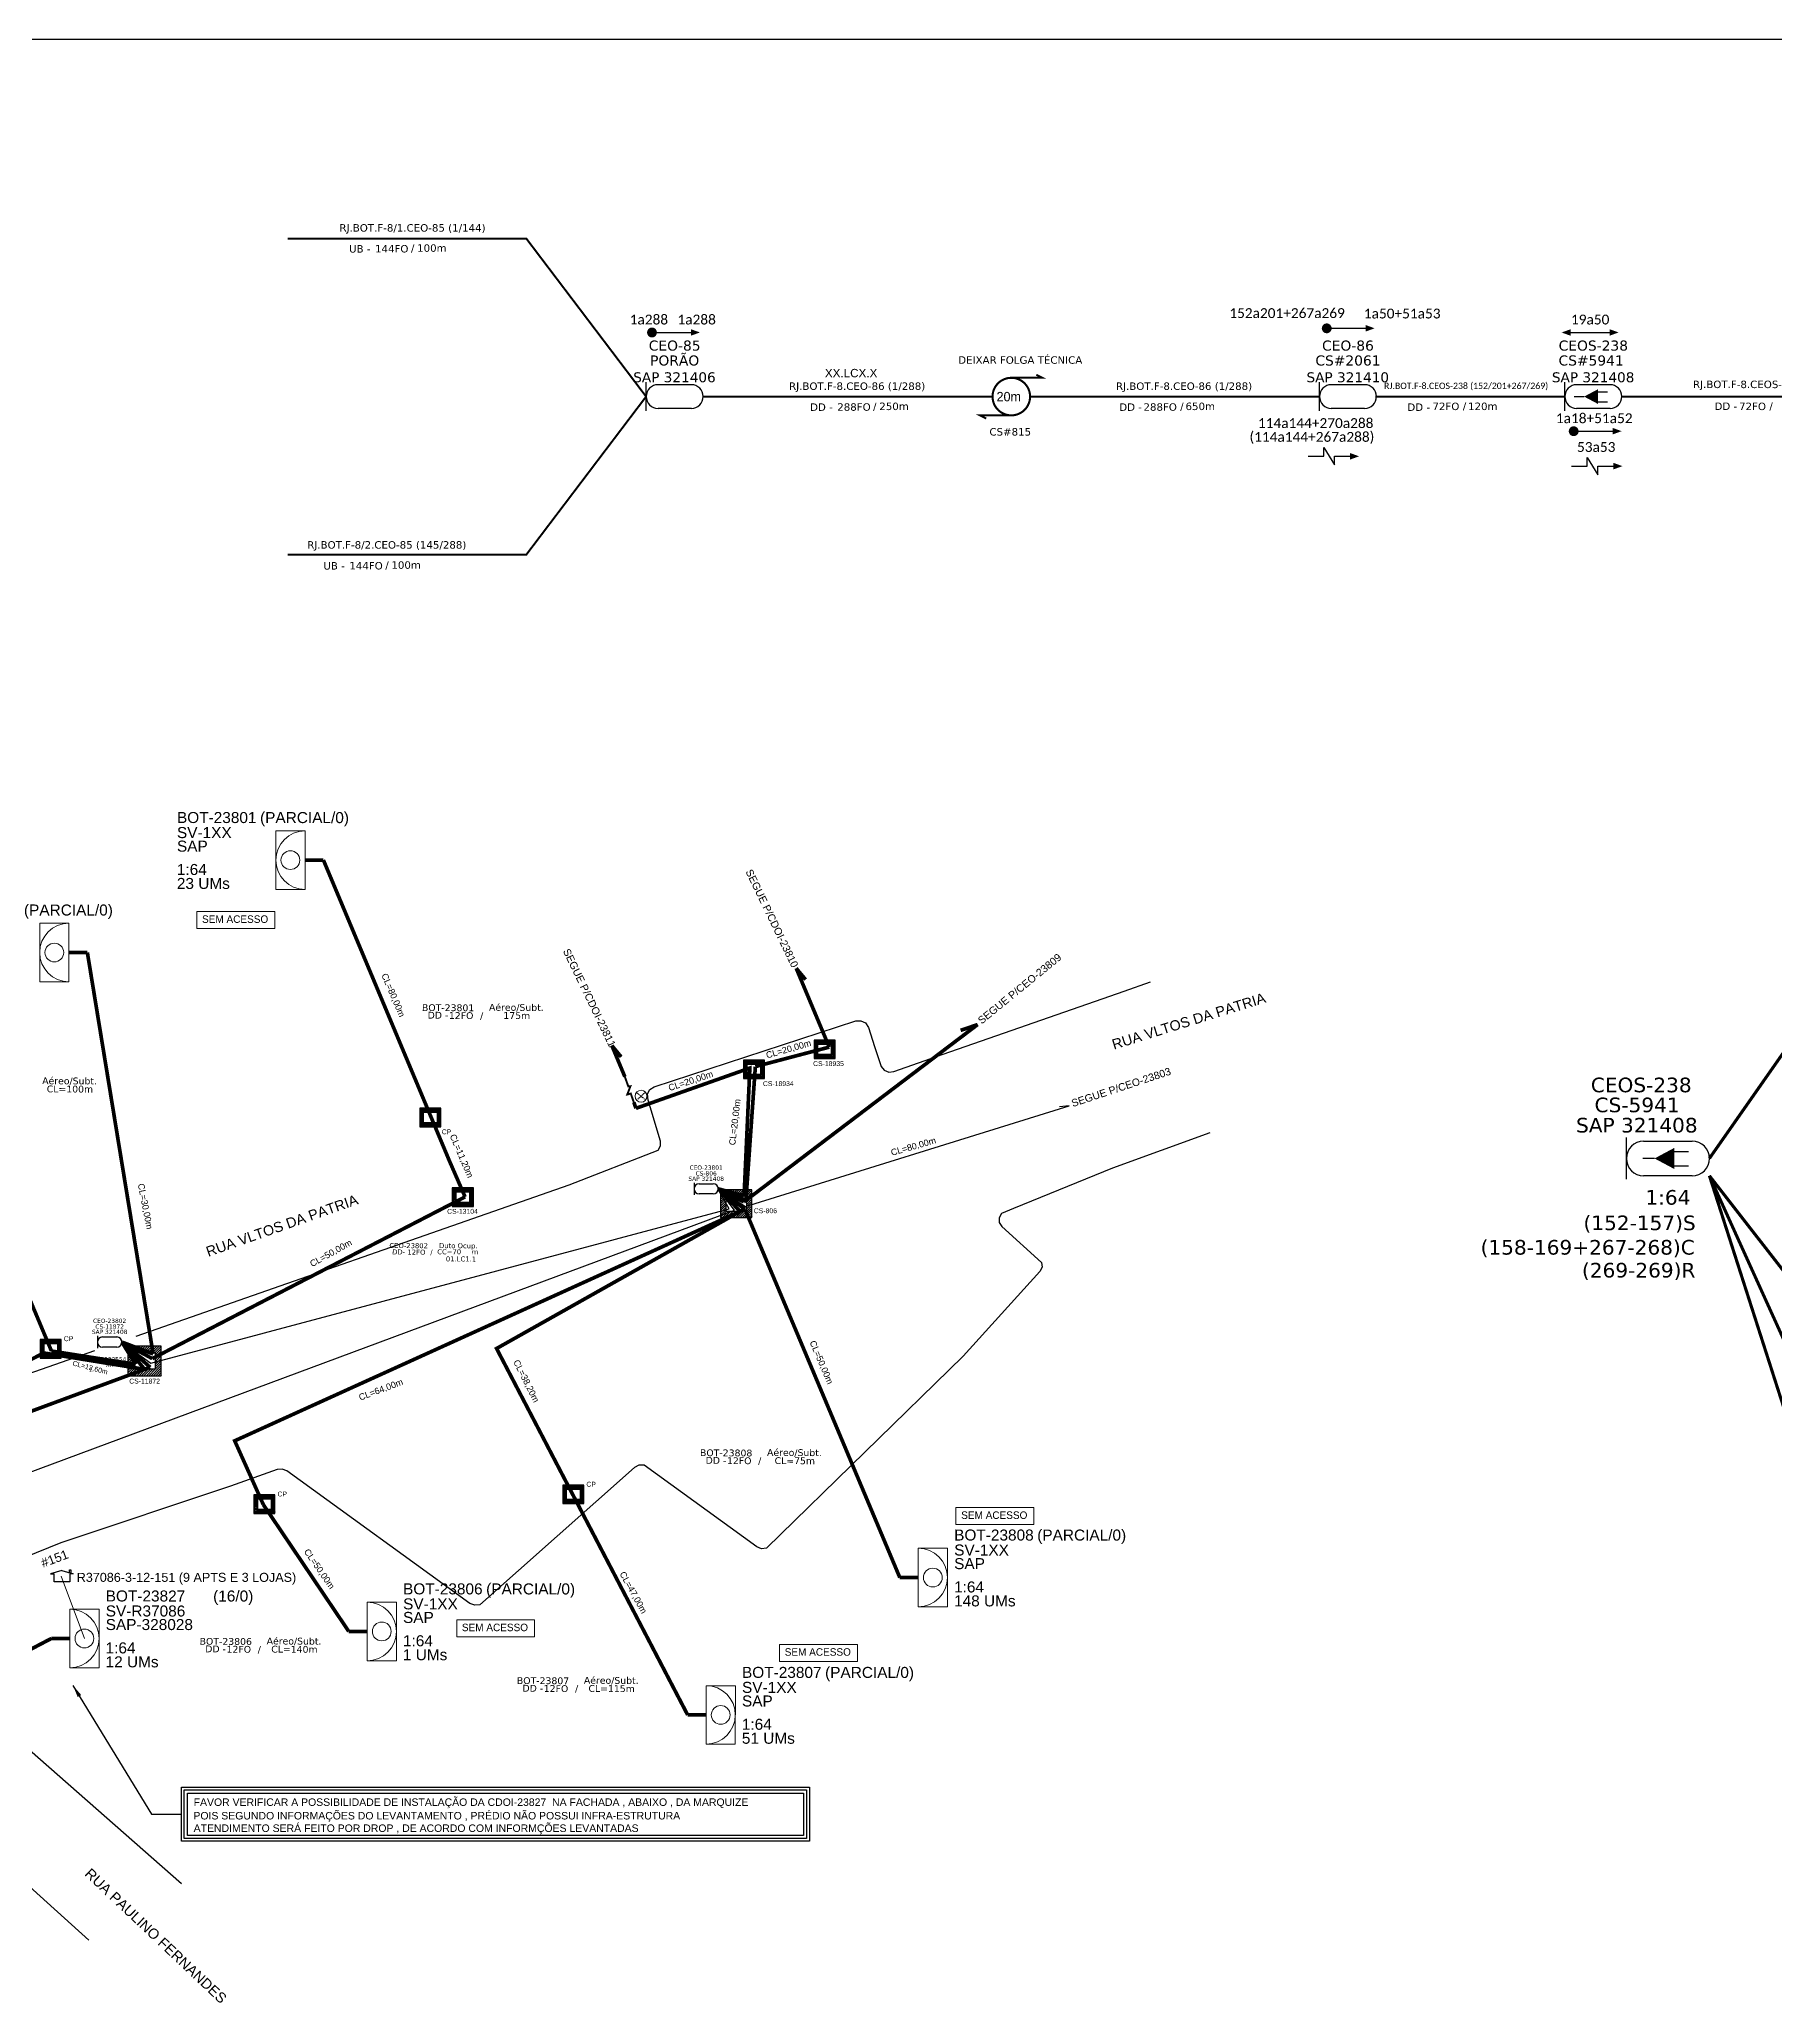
# Model space of a CAD drawing. Extents: x 0 to 841, y 0 to 594.
# Drawn here: x 203.4 to 552.8, y 198.4 to 594 of the extents above; entities that cross this region are included whole.
import ezdxf
from ezdxf.enums import TextEntityAlignment as Align

# ---------------------------------------------------------------- set-up
doc = ezdxf.new("R2010")
doc.units = 0
doc.linetypes.add('ARILSUPP', pattern=[2.98, 1.42, -0.71, 0.14, -0.71])
doc.linetypes.add('PHANTOM2', pattern=[1.25, 0.625, -0.125, 0.125, -0.125, 0.125, -0.125])
for name, color, linetype in [('0 @ 1', 7, 'Continuous'), ('10.1-Caixas Subterrâneas', 5, 'Continuous'), ('20.4-CEOS', 1, 'Continuous'), ('20.5-CABO AÉREO', 1, 'Continuous'), ('20.5-CEO', 1, 'Continuous'), ('CAP a instalar', 1, 'Continuous'), ('label_cabos', 7, 'Continuous'), ('LC', 7, 'Continuous'), ('QUADRA', 7, 'Continuous'), ('SEGMENTO', 10, 'Continuous'), ('SETA', 7, 'Continuous'), ('Subida Lateral', 5, 'Continuous'), ('surveys', 7, 'Continuous'), ('surveys legendas', 7, 'Continuous')]:
    doc.layers.add(name, color=color, linetype=linetype)
for name, color, linetype, lineweight in [('10.4-Postes', 1, 'Continuous', 0), ("20.0-LEGENDA DOS CDO'S", 1, 'Continuous', 0), ('20.1-CDO_INTERIOR', 1, 'Continuous', 0), ('40.1-ETIQUETAS', 1, 'Continuous', 20), ('Segmento Logradouro Texto', 238, 'Continuous', 0)]:
    doc.layers.add(name, color=color, linetype=linetype, lineweight=lineweight)
doc.layers.add('DROP DE CLIENTE', color=140, linetype='Continuous', plot=False)
doc.styles.add('ARIAL', font='arial.ttf')
doc.styles.add('DIGICADE', font='arial.ttf')
doc.styles.add('FTTH', font='arial.ttf')
doc.styles.add('siredit', font='verdana.ttf')
doc.linetypes.add('FENCELINE1', pattern='A,0.25,-0.1,[133,ltypeshp.shx,S=0.1,R=0,X=-0.1,Y=0],-0.1,1', length=1.45)
doc.dimstyles.new('ISO-25', dxfattribs={"dimtxt": 2.5, "dimasz": 2.5, "dimexe": 1.25, "dimexo": 0.625, "dimtad": 1, "dimtxsty": 'Standard', "dimcen": 2.5, "dimadec": 0, "dimazin": 0, "dimtfac": 1, "dimtmove": 0, "dimatfit": 3, "dimfxl": 0, "dimarcsym": 0})

# ---------------------------------------------------------------- blocks, each defined once
blk = doc.blocks.new('*X68')
at = {"color": 0, "linetype": 'Continuous'}
for p, q in [((-1.25, 0.34099), (-0.49099, 1.1)), ((-1.25, 0.517767), (-0.667767, 1.1)), ((-1.25, 0.694544), (-0.844544, 1.1)), ((-1.25, 0.87132), (-1.02132, 1.1)), ((-1.25, 1.048097), (-1.198097, 1.1)), ((-1.25, 0.164214), (-0.8035, 0.610714)), ((-1.25, -0.012563), (-0.8035, 0.433937)), ((-1.25, -0.18934), (-0.8035, 0.25716)), ((-1.25, -0.366117), (-0.8035, 0.080383)), ((-0.789214, 0.625), (-0.314214, 1.1)), ((-0.612437, 0.625), (-0.137437, 1.1)), ((-0.43566, 0.625), (0.03934, 1.1)), ((-0.258883, 0.625), (0.216117, 1.1)), ((-0.082107, 0.625), (0.392893, 1.1)), ((0.09467, 0.625), (0.56967, 1.1)), ((0.271447, 0.625), (0.746447, 1.1)), ((0.448223, 0.625), (0.923223, 1.1)), ((0.625, 0.625), (1.1, 1.1)), ((0.801777, 0.625), (1.25, 1.073223)), ((0.8035, 0.449947), (1.25, 0.896447)), ((0.8035, 0.27317), (1.25, 0.71967)), ((0.8035, 0.096393), (1.25, 0.542893)), ((0.8035, -0.080383), (1.25, 0.366117)), ((0.8035, -0.25716), (1.25, 0.18934)), ((0.8035, -0.433937), (1.25, 0.012563)), ((-1.25, -0.542893), (-0.8035, -0.096393)), ((-1.25, -0.71967), (-0.8035, -0.27317)), ((-1.25, -0.896447), (-0.8035, -0.449947)), ((-1.25, -1.073223), (-0.801777, -0.625)), ((-1.1, -1.1), (-0.625, -0.625)), ((-0.923223, -1.1), (-0.448223, -0.625)), ((-0.746447, -1.1), (-0.271447, -0.625)), ((-0.56967, -1.1), (-0.09467, -0.625)), ((-0.392893, -1.1), (0.082107, -0.625)), ((-0.216117, -1.1), (0.258883, -0.625)), ((-0.03934, -1.1), (0.43566, -0.625)), ((0.137437, -1.1), (0.612437, -0.625)), ((0.314214, -1.1), (0.789214, -0.625)), ((0.49099, -1.1), (1.25, -0.34099)), ((0.667767, -1.1), (1.25, -0.517767)), ((0.8035, -0.610714), (1.25, -0.164214)), ((0.844544, -1.1), (1.25, -0.694544)), ((1.02132, -1.1), (1.25, -0.87132)), ((1.198097, -1.1), (1.25, -1.048097))]:
    blk.add_line(p, q, dxfattribs=at)

msp = doc.modelspace()

# ---------------------------------------------------------------- linework, layer by layer
msp.add_lwpolyline([(0, 594), (841, 594), (841, 0), (0, 0)], close=True)
at = {"color": 7}
for points, const_width in [([(326.27, 534.98, 1), (327.26, 534.98, 1)], 0.99), ([(462.14, 535.82, 1), (463.13, 535.82, 1)], 0.99), ([(399.12, 525.86, 1.000012), (399.12, 518.3, 0.999978)], 0.42), ([(511.87, 515.11, 1), (512.86, 515.11, 1)], 0.99)]:
    msp.add_lwpolyline(points, format="xyb", close=True, dxfattribs=dict(at, const_width=const_width))
at = {"color": 7, "const_width": 0.394}
for points in [[(399.12, 525.86), (405.42, 525.86), (404.16, 526.49)], [(399.12, 518.3), (392.82, 518.3), (394.08, 517.67)]]:
    msp.add_lwpolyline(points, dxfattribs=at)
at = {"color": 7}
for points in [[(462.08, 510.06), (462.08, 511.81), (464.17, 508.31), (464.17, 510.06)], [(515.11, 508.08), (515.11, 509.83), (517.21, 506.33), (517.21, 508.08)]]:
    msp.add_lwpolyline(points, dxfattribs=at)
at = {"color": 1}
for points in [[(232.02, 242.16), (358.48, 242.16), (358.48, 231.26), (232.02, 231.26)], [(232.59, 241.59), (357.91, 241.59), (357.91, 231.82), (232.59, 231.82)], [(233.21, 240.97), (357.29, 240.97), (357.29, 232.45), (233.21, 232.45)]]:
    msp.add_lwpolyline(points, close=True, dxfattribs=at)
at = {"layer": '10.1-Caixas Subterrâneas', "color": 30, "linetype": 'Continuous'}
for p, q in [((359.4, 392.54), (359.4, 388.82)), ((363.62, 392.54), (359.4, 392.54)), ((360.15, 391.74), (360.15, 391.74)), ((360.15, 389.63), (360.15, 391.74)), ((360.15, 391.74), (362.87, 391.74)), ((362.87, 391.74), (362.87, 389.63)), ((363.62, 388.82), (363.62, 392.54)), ((345.17, 388.51), (345.17, 384.79)), ((349.4, 388.51), (345.17, 388.51)), ((349.4, 384.79), (349.4, 388.51)), ((359.4, 388.82), (363.62, 388.82)), ((362.87, 389.63), (360.15, 389.63)), ((345.17, 384.79), (349.4, 384.79)), ((345.92, 387.71), (345.92, 387.71)), ((345.92, 385.6), (345.92, 387.71)), ((345.92, 387.71), (348.64, 387.71)), ((348.64, 385.6), (345.92, 385.6)), ((348.64, 387.71), (348.64, 385.6)), ((280, 378.81), (280, 375.09)), ((284.23, 378.81), (280, 378.81)), ((280.76, 378.01), (280.76, 378.01)), ((280.76, 375.89), (280.76, 378.01)), ((280.76, 378.01), (283.48, 378.01)), ((283.48, 375.89), (280.76, 375.89)), ((283.48, 378.01), (283.48, 375.89)), ((284.23, 375.09), (284.23, 378.81)), ((280, 375.09), (284.23, 375.09)), ((286.56, 362.8), (286.56, 359.08)), ((290.79, 362.8), (286.56, 362.8)), ((287.31, 362), (287.31, 362)), ((287.31, 359.88), (287.31, 362)), ((287.31, 362), (290.03, 362)), ((290.03, 362), (290.03, 359.88)), ((290.79, 359.08), (290.79, 362.8)), ((340.56, 362.39), (340.56, 356.81)), ((346.9, 362.39), (340.56, 362.39)), ((341.69, 358.01), (341.69, 361.19)), ((341.69, 361.19), (345.77, 361.19)), ((345.77, 361.19), (345.77, 358.01)), ((346.9, 356.81), (346.9, 362.39)), ((286.56, 359.08), (290.79, 359.08)), ((290.03, 359.88), (287.31, 359.88)), ((340.56, 356.81), (346.9, 356.81)), ((345.77, 358.01), (341.69, 358.01)), ((203.59, 332.27), (203.59, 328.55)), ((207.82, 332.27), (203.59, 332.27)), ((203.59, 328.55), (207.82, 328.55)), ((204.34, 331.47), (204.34, 331.47)), ((204.34, 329.35), (204.34, 331.47)), ((204.34, 331.47), (207.06, 331.47)), ((207.06, 329.35), (204.34, 329.35)), ((207.06, 331.47), (207.06, 329.35)), ((207.82, 328.55), (207.82, 332.27)), ((221.19, 330.94), (221.19, 324.99)), ((227.96, 330.94), (221.19, 330.94)), ((222.4, 329.66), (222.4, 329.66)), ((222.4, 326.27), (222.4, 329.66)), ((222.4, 329.66), (226.75, 329.66)), ((226.75, 329.66), (226.75, 326.27)), ((227.96, 324.99), (227.96, 330.94)), ((221.19, 324.99), (227.96, 324.99)), ((226.75, 326.27), (222.4, 326.27)), ((246.62, 301), (246.62, 297.28)), ((250.85, 301), (246.62, 301)), ((250.85, 297.28), (250.85, 301)), ((308.83, 302.97), (308.83, 299.25)), ((313.05, 302.97), (308.83, 302.97)), ((309.58, 302.17), (309.58, 302.17)), ((309.58, 300.05), (309.58, 302.17)), ((309.58, 302.17), (312.3, 302.17)), ((312.3, 302.17), (312.3, 300.05)), ((313.05, 299.25), (313.05, 302.97)), ((246.62, 297.28), (250.85, 297.28)), ((247.38, 300.2), (247.38, 300.2)), ((247.38, 298.08), (247.38, 300.2)), ((247.38, 300.2), (250.09, 300.2)), ((250.09, 298.08), (247.38, 298.08)), ((250.09, 300.2), (250.09, 298.08)), ((308.83, 299.25), (313.05, 299.25)), ((312.3, 300.05), (309.58, 300.05))]:
    msp.add_line(p, q, dxfattribs=at)
at = {"layer": '10.1-Caixas Subterrâneas', "color": 7, "linetype": 'Continuous'}
msp.add_line((341.69, 361.19), (341.69, 361.19), dxfattribs=at)
at = {"layer": '10.4-Postes', "color": 1, "linetype": 'PHANTOM2'}
for points in [[(323.63, 382.01), (325.5, 380.49)], [(325.45, 382.07), (323.68, 380.43)]]:
    msp.add_lwpolyline(points, dxfattribs=at)
at = {"layer": '10.4-Postes', "color": 1}
msp.add_circle((324.56, 381.25), 1.2, dxfattribs=at)
at = {"layer": '20.1-CDO_INTERIOR', "color": 8, "lineweight": 18}
for points in [[(251.01, 422.88), (251.01, 434.66), (256.9, 434.67), (256.9, 422.88)], [(203.47, 404.28), (203.47, 416.06), (209.36, 416.06), (209.37, 404.28)], [(386.26, 278.45), (386.27, 290.24), (380.38, 290.24), (380.37, 278.46)], [(275.29, 267.62), (275.3, 279.4), (269.41, 279.41), (269.4, 267.62)], [(343.54, 250.81), (343.55, 262.59), (337.65, 262.59), (337.65, 250.81)]]:
    msp.add_lwpolyline(points, close=True, dxfattribs=at)
at = {"layer": '20.1-CDO_INTERIOR', "lineweight": 18}
msp.add_lwpolyline([(215.42, 266.19), (215.42, 277.97), (209.53, 277.98), (209.53, 266.19)], close=True, dxfattribs=at)
at = {"layer": '20.1-CDO_INTERIOR', "color": 8, "lineweight": 18}
for centre in [(253.95, 428.77), (206.42, 410.17), (383.32, 284.35), (272.35, 273.51), (340.6, 256.7)]:
    msp.add_circle(centre, 1.89, dxfattribs=at)
at = {"layer": '20.1-CDO_INTERIOR', "lineweight": 18}
msp.add_circle((212.47, 272.08), 1.89, dxfattribs=at)
at = {"layer": '20.1-CDO_INTERIOR', "color": 8, "lineweight": 18}
for centre, start, end in [((256.9, 428.78), 90.0276, 270.0276), ((209.36, 410.17), 90.0276, 270.0276), ((380.38, 284.35), 269.9724, 89.9724), ((269.4, 273.51), 269.9724, 89.9724), ((337.65, 256.7), 269.9724, 89.9724)]:
    msp.add_arc(centre, 5.89, start, end, dxfattribs=at)
at = {"layer": '20.1-CDO_INTERIOR', "lineweight": 18}
msp.add_arc((209.53, 272.08), 5.89, 269.9724, 89.9724, dxfattribs=at)
at = {"layer": '20.4-CEOS', "color": 7}
for p, q in [((334.69, 524.47), (327.98, 524.47)), ((470.27, 524.47), (463.56, 524.47)), ((519.68, 524.47), (512.96, 524.47)), ((334.69, 519.68), (327.98, 519.68)), ((470.27, 519.68), (463.56, 519.68)), ((519.68, 519.68), (512.96, 519.68))]:
    msp.add_line(p, q, dxfattribs=at)
at = {"layer": '20.4-CEOS', "color": 5}
for p, q in [((526.45, 372.19), (536.21, 372.19)), ((536.21, 365.24), (526.45, 365.24))]:
    msp.add_line(p, q, dxfattribs=at)
at = {"layer": '20.4-CEOS', "color": 7}
for points in [[(325.58, 519.19), (325.58, 524.96)], [(461.16, 519.19), (461.16, 524.96)], [(510.57, 519.19), (510.57, 524.96)], [(517.12, 523.03), (519.15, 523.03)], [(512.43, 522.08), (514.47, 522.08)], [(517.12, 521.04), (519.15, 521.04)]]:
    msp.add_lwpolyline(points, dxfattribs=at)
msp.add_lwpolyline([(514.47, 522.08, 0, 2.95, 0), (517.24, 522.08, 2.95, 2.95, 0)], format="xyseb", dxfattribs=at)
at = {"layer": '20.4-CEOS', "color": 5}
for points in [[(522.97, 364.52), (522.97, 372.91)], [(528.64, 368.72), (526.29, 368.72)], [(532.48, 370.1), (535.45, 370.1)], [(532.48, 367.2), (535.45, 367.2)]]:
    msp.add_lwpolyline(points, dxfattribs=at)
msp.add_lwpolyline([(528.64, 368.72, 0, 4.29, 0), (532.66, 368.72, 4.29, 4.29, 0)], format="xyseb", dxfattribs=at)
at = {"layer": '20.4-CEOS', "color": 7}
for centre, start, end in [((327.98, 522.08), 90, 270), ((334.69, 522.08), 270, 90), ((463.56, 522.08), 90, 270), ((470.27, 522.08), 270, 90), ((512.96, 522.08), 90, 270), ((519.68, 522.08), 270, 90)]:
    msp.add_arc(centre, 2.39, start, end, dxfattribs=at)
at = {"layer": '20.4-CEOS', "color": 5}
for centre, start, end in [((526.45, 368.72), 90, 270), ((536.21, 368.72), 270, 90)]:
    msp.add_arc(centre, 3.48, start, end, dxfattribs=at)
at = {"layer": '20.5-CABO AÉREO', "color": 7, "ltscale": 50, "const_width": 0.4}
for points in [[(253.37, 553.9), (301.45, 553.9), (325.58, 522.08)], [(253.37, 490.25), (301.45, 490.25), (325.58, 522.08)], [(337.08, 522.08), (395.34, 522.08)], [(472.42, 522.08), (510.57, 522.08)], [(522.07, 522.08), (580.43, 522.08)]]:
    msp.add_lwpolyline(points, dxfattribs=at)
at = {"layer": '20.5-CEO', "color": 7}
for p, q in [((336.25, 363.62), (339.11, 363.62)), ((339.11, 361.58), (336.25, 361.58))]:
    msp.add_line(p, q, dxfattribs=at)
at = {"layer": '20.5-CEO'}
for p, q in [((216.13, 332.78), (218.99, 332.78)), ((218.99, 330.75), (216.13, 330.75))]:
    msp.add_line(p, q, dxfattribs=at)
at = {"layer": '20.5-CEO', "color": 7}
msp.add_lwpolyline([(335.23, 363.83), (335.23, 361.37)], dxfattribs=at)
at = {"layer": '20.5-CEO'}
msp.add_lwpolyline([(215.12, 332.99), (215.12, 330.54)], dxfattribs=at)
at = {"layer": '20.5-CEO', "color": 7}
for centre, start, end in [((336.25, 362.6), 90, 270), ((339.11, 362.6), 270, 90)]:
    msp.add_arc(centre, 1.02, start, end, dxfattribs=at)
at = {"layer": '20.5-CEO'}
for centre, start, end in [((216.13, 331.76), 90, 270), ((218.99, 331.76), 270, 90)]:
    msp.add_arc(centre, 1.02, start, end, dxfattribs=at)
at = {"layer": '40.1-ETIQUETAS', "color": 7, "const_width": 0.4}
msp.add_lwpolyline([(402.9, 522.08), (461.16, 522.08)], dxfattribs=at)
at = {"layer": 'CAP a instalar', "color": 7, "ltscale": 2}
for p, q in [((345.59, 359.07), (410.78, 379.33)), ((410.78, 379.33), (408.83, 379.11)), ((342.33, 358.6), (340.03, 362.6)), ((343.37, 358.3), (340.12, 362.6)), ((340.12, 362.6), (345.59, 359.07)), ((139.16, 282.41), (343.37, 358.3)), ((225.82, 327.53), (342.33, 358.6)), ((220.01, 331.76), (225.82, 327.53))]:
    msp.add_line(p, q, dxfattribs=at)
at = {"layer": 'CAP a instalar', "ltscale": 2}
msp.add_line((343.37, 358.3), (343.37, 358.3), dxfattribs=at)
at = {"layer": 'CAP a instalar', "color": 7, "linetype": 'FENCELINE1', "ltscale": 7, "const_width": 0.63}
msp.add_lwpolyline([(539.69, 368.72), (605.89, 463.32)], dxfattribs=at)
at = {"layer": 'CAP a instalar', "color": 8, "ltscale": 2, "const_width": 0.741}
for points in [[(256.9, 428.78), (260.6, 428.78)], [(285.98, 368.21), (260.6, 428.78)], [(209.36, 410.17), (213.07, 410.17)], [(226.32, 329.37), (213.07, 410.17)], [(362.46, 391.13), (355.8, 407.01)], [(355.8, 407.01), (357.69, 404.72)], [(345.27, 359.96), (392.34, 395.67)], [(392.34, 395.67), (388.91, 394.5)], [(321.3, 385.17), (318.67, 391.46)], [(318.67, 391.46), (320.56, 389.16)], [(205.84, 329.95), (180.46, 390.52)], [(362.46, 391.13), (347.58, 387.21)], [(345.31, 361.19), (346.47, 386.92), (323.54, 378.81)], [(345.68, 360.27), (347.58, 387.21), (347.58, 387.21)], [(323.11, 380.02), (323.54, 378.81)], [(289.13, 360.98), (285.98, 368.21)], [(226.14, 328.43), (289.13, 360.98)], [(345.31, 361.19), (340.12, 362.6)], [(345.68, 360.27), (340.12, 362.6)], [(340.12, 362.6), (344.52, 358.06)], [(340.12, 362.6), (345.4, 358.55)], [(345.49, 358.48), (340.12, 362.6)], [(340.12, 362.6), (345.27, 359.96)], [(345.95, 362.65), (345.95, 362.65)], [(345.95, 362.65), (345.95, 362.65)], [(344.52, 358.06), (242.74, 311.88), (248.5, 299.04)], [(345.4, 358.55), (295.47, 330.46), (333.95, 256.7)], [(345.49, 358.48), (376.67, 284.35)], [(204.3, 329.56), (174.95, 314.58)], [(224.62, 326.27), (204.3, 329.56)], [(222.8, 327.27), (205.84, 329.95)], [(220.01, 331.76), (222.8, 327.27)], [(220.01, 331.76), (226.32, 329.37)], [(220.01, 331.76), (226.14, 328.43)], [(224.62, 326.27), (220.01, 331.76)], [(225.72, 326.68), (220.01, 331.76)], [(159.3, 302.15), (225.72, 326.68)], [(248.5, 299.04), (265.7, 273.52)], [(380.38, 284.35), (376.67, 284.35)], [(269.4, 273.51), (265.7, 273.52)], [(337.65, 256.7), (333.95, 256.7)]]:
    msp.add_lwpolyline(points, dxfattribs=at)
at = {"layer": 'CAP a instalar', "color": 1, "linetype": 'FENCELINE1', "ltscale": 7, "const_width": 0.63}
msp.add_lwpolyline([(605.89, 159), (539.69, 365.24)], dxfattribs=at)
at = {"layer": 'CAP a instalar', "color": 8, "linetype": 'FENCELINE1', "ltscale": 7, "const_width": 0.63}
for points in [[(605.8, 219.43), (539.69, 365.24)], [(605.97, 280.13), (539.69, 365.24)]]:
    msp.add_lwpolyline(points, dxfattribs=at)
at = {"layer": 'CAP a instalar', "color": 1, "ltscale": 2, "const_width": 0.741}
for points in [[(183.93, 260.63), (205.82, 272.09)], [(209.53, 272.08), (205.82, 272.09)]]:
    msp.add_lwpolyline(points, dxfattribs=at)
at = {"layer": 'DROP DE CLIENTE', "lineweight": 0}
msp.add_line((212.47, 272.08), (207.77, 284.66), dxfattribs=at)
at = {"layer": 'QUADRA', "color": 4}
for points in [[(222.89, 332.94), (310.07, 363.4), (327.98, 370.39), (328.49, 371.23), (328.46, 372.18), (325.99, 380.43), (325.87, 381.73), (326.32, 382.61), (327.23, 383.16), (367.82, 396.41), (368.84, 396.44), (369.77, 396), (370.36, 395.08), (371.6, 391.27), (372.89, 387.26), (373.52, 386.49), (374.47, 386.11), (375.47, 386.22), (385.43, 389.73), (418.96, 401.42), (421.83, 402.36), (427.15, 404.27)], [(439.11, 373.89), (419.5, 366.73), (399.55, 358.64), (397.14, 357.63), (396.65, 356.79), (396.68, 355.83), (397.21, 355.02), (405.22, 347.78), (405.31, 346.82), (404.86, 345.94), (389.41, 328.95), (349.82, 290.24), (348.8, 290.13), (347.85, 290.51), (325.16, 306.96), (324.12, 306.98), (323.21, 306.51), (292.1, 278.88), (291.08, 278.77), (290.11, 279.13), (253.23, 305.82), (252.31, 306.18), (251.29, 306.08), (241.9, 302.72), (207.71, 291.32), (172.86, 277.27)], [(114.96, 296.04), (138.4, 303.43), (214.57, 330.04)], [(172.93, 274.64), (232.03, 222.79)], [(213.36, 211.39), (195.14, 227.77), (157.93, 261.54), (156.96, 261.9), (155.94, 261.74), (90.46, 234.77), (89.87, 233.98), (89.78, 233.02), (90.24, 232.15), (99.62, 220.17)], [(213.36, 211.39), (195.14, 227.77), (157.93, 261.54), (156.96, 261.9), (155.94, 261.74), (90.46, 234.77), (89.87, 233.98), (89.78, 233.02), (90.24, 232.15), (99.62, 220.17)]]:
    msp.add_lwpolyline(points, dxfattribs=at)
at = {"layer": 'SEGMENTO', "color": 2, "lineweight": 0, "ltscale": 2}
for points in [[(235.11, 418.41), (250.81, 418.41), (250.81, 415), (235.11, 415)], [(387.98, 298.43), (403.68, 298.43), (403.68, 295.02), (387.98, 295.02)], [(287.44, 275.83), (303.14, 275.83), (303.14, 272.42), (287.44, 272.42)], [(352.45, 270.89), (368.15, 270.89), (368.15, 267.48), (352.45, 267.48)]]:
    msp.add_lwpolyline(points, close=True, dxfattribs=at)
at = {"layer": 'SETA', "color": 7}
for points in [[(326.77, 534.98), (335.28, 534.98)], [(462.64, 535.82), (471.15, 535.82)], [(511.75, 534.98), (520.26, 534.98)], [(512.37, 515.11), (520.88, 515.11)], [(458.92, 510.06), (462.08, 510.06)], [(464.17, 510.06), (467.33, 510.06)], [(511.95, 508.08), (515.11, 508.08)], [(517.21, 508.08), (520.37, 508.08)]]:
    msp.add_lwpolyline(points, dxfattribs=at)
for points in [[(334.59, 535.65), (336.41, 534.99), (334.59, 534.33)], [(470.46, 536.49), (472.28, 535.83), (470.46, 535.17)], [(511.75, 535.64), (509.94, 534.98), (511.75, 534.32)], [(519.58, 535.65), (521.4, 534.99), (519.58, 534.33)], [(520.2, 515.78), (522.01, 515.12), (520.2, 514.46)], [(467.33, 510.72), (469.15, 510.06), (467.33, 509.4)], [(520.37, 508.74), (522.18, 508.08), (520.37, 507.42)]]:
    msp.add_solid(points, dxfattribs=at)
at = {"layer": 'Subida Lateral', "color": 5, "const_width": 0.393}
msp.add_lwpolyline([(323.11, 380.02), (322.49, 381.78), (321.79, 381.59), (322.42, 383.26), (322, 383.21), (321.3, 385.17)], dxfattribs=at)
at = {"layer": 'surveys'}
for p, q in [((207.95, 285.79), (205.67, 285.12)), ((205.67, 285.12), (206.39, 285.12)), ((206.39, 283.49), (206.39, 285.12)), ((207.95, 285.79), (210.23, 285.12)), ((209.48, 285.89), (209.72, 285.89)), ((209.48, 285.35), (209.48, 285.89)), ((209.51, 285.13), (209.51, 283.49)), ((210.23, 285.12), (209.51, 285.12)), ((209.72, 285.89), (209.72, 285.29)), ((209.51, 283.49), (206.39, 283.49))]:
    msp.add_line(p, q, dxfattribs=at)

# ---------------------------------------------------------------- block references
at = {"layer": '10.1-Caixas Subterrâneas', "color": 30, "linetype": 'Continuous'}
for p, xscale, yscale, zscale, rotation in [((361.51, 390.68), 1.691243242246283, 1.691243242246283, 3.382486484492565, 180.0000000000618), ((347.28, 386.65), 1.691243242246283, 1.691243242246283, 3.382486484492565, 180.000000000062), ((282.12, 376.95), 1.691243242246283, 1.691243242246283, 3.382486484492565, 180.000000000062), ((288.67, 360.94), 1.691243242246283, 1.691243242246283, 3.382486484492565, 180.000000000062), ((343.73, 359.6), 2.537523096871398, 2.537523096871398, 5.075046193742796, 180.0000000000617), ((205.7, 330.41), 1.691243242246283, 1.691243242246283, 3.382486484492565, 180.000000000062), ((224.58, 327.97), 2.705989187594052, 2.705989187594052, 5.411978375188104, 180.000000000062), ((248.73, 299.14), 1.691243242246283, 1.691243242246283, 3.382486484492565, 180.000000000062), ((310.94, 301.11), 1.691243242246283, 1.691243242246283, 3.382486484492565, 180.0000000000619)]:
    msp.add_blockref('*X68', p, dxfattribs=dict(at, xscale=xscale, yscale=yscale, zscale=zscale, rotation=rotation))

# ---------------------------------------------------------------- texts
at = {"color": 7}
msp.add_text('20m', height=1.89, dxfattribs=at).set_placement((396.15, 521.13))
at = {"color": 7, "attachment_point": 5}
for s, insert, char_height, width in [('{\\fCalibri|b0|i0|c0|p34;\\C7;1a288}', (326.14, 537.58), 1.98, 25.1052), ('{\\fCalibri|b0|i0|c0|p34;\\C7;1a288}', (335.76, 537.58), 1.98, 25.1052), ('\\fCalibri|b0|i0|c0|p34;152a201+267a269', (454.65, 538.87), 1.98, 25.1052), ('\\fCalibri|b0|i0|c0|p34;1a50+51a53', (477.83, 538.79), 1.98, 25.1052), ('{\\fCalibri|b0|i0|c0|p34;\\C7;19a50}', (515.68, 537.58), 1.98, 25.1052), ('\\fCalibri|b0|i0|c0|p34;RJ.BOT.F-8.CEOS-238 (152/201+267/269)', (490.7, 524.11), 1.2672, 105.168), ('\\C7;\\fCalibri|b0|i0|c0|p34;1a18+51a52', (516.5, 517.71), 1.98, 25.1052), ('{\\fCalibri|b0|i0|c0|p34;(114a144+267a288)}', (459.65, 513.76), 1.98, 39.9065), ('{\\fCalibri|b0|i0|c0|p34;\\C1;114a144+270a288}', (460.41, 516.73), 1.98, 25.1052), ('\\C7;\\fCalibri|b0|i0|c0|p34;53a53', (516.9, 511.92), 1.98, 25.1052)]:
    msp.add_mtext(s, dxfattribs=dict(at, insert=insert, char_height=char_height, width=width))
at = {"layer": '0 @ 1', "color": 3, "linetype": 'Continuous', "attachment_point": 1, "style": 'FTTH'}
for s, insert, char_height, rotation in [('\\pxt3;CL=80,00m', (273.43, 406.15), 1.2889, 293.2066), ('\\pxt3;CL=20,00m', (349.58, 390.09), 1.2889, 15.8754), ('\\pxt3;CL=20,00m', (329.91, 383.5), 1.2889, 18.1584), ('\\pxt3;CL=20,00m', (342.24, 371.47), 1.2889, 83.2555), ('\\pxt3;CL=11,20m', (287.19, 373.78), 1.2889, 293.2066), ('\\pxt3;CL=80,00m', (374.72, 370.49), 1.2889, 15.8754), ('\\pxt3;CL=30,00m', (224.49, 363.8), 1.2889, 281.0335), ('\\pxt3;CL=50,00m', (257.7, 347.96), 1.2889, 29.2156), ('\\pxt3;CL=50,00m', (359.65, 332.24), 1.2889, 293.1214), ('\\pxt3;CL=13,60m', (210.25, 328.03), 0.9995, 345.3271), ('\\pxt3;CL=38,20m', (299.94, 328.38), 1.2889, 296.6755), ('\\pxt3;CL=64,00m', (267.56, 321.17), 1.2889, 20.4654), ('\\pxt3;CL=50,00m', (257.66, 290.31), 1.2889, 304.7246), ('\\pxt3;CL=47,00m', (321.31, 285.75), 1.2889, 299.0615)]:
    msp.add_mtext_dynamic_manual_height_columns(s, width=9.6239, gutter_width=0.00005, heights=[1.55], dxfattribs=dict(at, insert=insert, char_height=char_height, rotation=rotation))
at = {"layer": '10.1-Caixas Subterrâneas', "color": 30, "style": 'ARIAL'}
for s, p in [('CS-18935', (359.21, 387.32)), ('CS-18934', (349.11, 383.29)), ('CP', (284.43, 373.59)), ('CS-13104', (285.51, 357.58)), ('CS-806', (347.27, 357.7)), ('CP', (208.33, 331.94)), ('CS-11872', (221.5, 323.41)), ('CP', (251.36, 300.68)), ('CP', (313.56, 302.65))]:
    msp.add_text(s, height=0.984, dxfattribs=at).set_placement(p)
at = {"layer": "20.0-LEGENDA DOS CDO'S", "color": 8, "style": 'ARIAL'}
for s, p in [('SV-1XX', (231.11, 433.21)), ('BOT-23801', (231.11, 436.24)), ('SAP', (231.11, 430.48)), ('1:64', (231.09, 425.78)), ('23 UMs', (231.09, 422.97)), ('BOT-23808', (387.61, 291.81)), ('SV-1XX', (387.62, 288.79)), ('SAP', (387.61, 286.05)), ('BOT-23806', (276.64, 280.97)), ('1:64', (387.59, 281.36)), ('SV-1XX', (276.64, 277.95)), ('SAP', (276.63, 275.22)), ('148 UMs', (387.59, 278.55)), ('1:64', (276.62, 270.52)), ('1 UMs', (276.61, 267.71)), ('BOT-23807', (344.89, 264.16)), ('SV-1XX', (344.89, 261.14)), ('SAP', (344.88, 258.4)), ('1:64', (344.86, 253.71)), ('51 UMs', (344.86, 250.9))]:
    msp.add_text(s, height=2.218, rotation=359.9724, dxfattribs=at).set_placement(p)
for p in [(252.49, 436.23), (204.95, 417.62), (408.99, 291.8), (298.02, 280.96), (366.27, 264.15)]:
    msp.add_text('          (PARCIAL/0)', height=2.218, rotation=359.9724, dxfattribs=at).set_placement(p, align=Align.CENTER)
at = {"layer": "20.0-LEGENDA DOS CDO'S", "color": 1, "style": 'ARIAL'}
for s, p in [('BOT-23827', (216.76, 279.54)), ('SV-R37086', (216.77, 276.52)), ('SAP-328028', (216.76, 273.79)), ('1:64', (216.74, 269.09)), ('12 UMs', (216.74, 266.28))]:
    msp.add_text(s, height=2.218, rotation=359.9724, dxfattribs=at).set_placement(p)
msp.add_text('          (16/0)', height=2.218, rotation=359.9724, dxfattribs=at).set_placement((238.14, 279.53), align=Align.CENTER)
at = {"layer": '20.4-CEOS', "color": 7, "style": 'siredit'}
for s, height, p in [('CEO-85', 2.028, (331.33, 532.35)), ('PORÃO', 2.028, (331.33, 529.35)), ('CS#2061', 2.028, (466.91, 529.35)), ('CEO-86', 2.028, (466.91, 532.35)), ('CS#5941 ', 2.028, (516.32, 529.35)), ('CEOS-238', 2.028, (516.32, 532.35)), ('SAP 321406', 2, (331.29, 525.97)), ('SAP 321410', 2, (466.87, 525.97)), ('SAP 321408', 2, (516.28, 525.97))]:
    msp.add_text(s, height=height, dxfattribs=at).set_placement(p, align=Align.MIDDLE_CENTER)
at = {"layer": '20.4-CEOS', "color": 5, "style": 'siredit'}
for s, height, p in [('CEOS-238', 2.946, (525.97, 384.99)), ('CS-5941', 2.946, (525.13, 380.97)), ('SAP 321408', 2.946, (525.08, 376.89)), ('1:64', 2.946, (531.33, 362.36)), ('(152-157)S', 2.946, (525.63, 357.23)), ('(158-169+267-268)C', 2.9465, (515.18, 352.31)), ('(269-269)R', 2.946, (525.45, 347.7))]:
    msp.add_text(s, height=height, dxfattribs=at).set_placement(p, align=Align.TOP_CENTER)
at = {"layer": '20.4-CEOS', "color": 7, "style": 'siredit'}
for s, p in [('CEO-23801', (337.67, 367.31)), ('CEO-23802', (217.55, 336.47)), ('XX', (217.55, 327.61))]:
    msp.add_text(s, height=0.859, dxfattribs=at).set_placement(p, align=Align.TOP_CENTER)
at = {"layer": '20.5-CEO', "color": 7, "style": 'siredit'}
for s, height, p in [('SAP 321408', 0.862, (337.68, 365.07)), ('CS-806', 0.862, (337.68, 366.14)), ('SAP 321408', 0.862, (217.56, 334.24)), ('CS-11872', 0.862, (217.56, 335.31)), ('300022554', 0.859, (217.55, 328.72))]:
    msp.add_text(s, height=height, dxfattribs=at).set_placement(p, align=Align.TOP_CENTER)
msp.add_text('1', height=0.859, dxfattribs=at).set_placement((213.31, 325.71))
at = {"layer": '40.1-ETIQUETAS', "color": 7, "style": 'siredit'}
for s, p in [('RJ.BOT.F-8/1.CEO-85 (1/144)', (278.54, 556.04)), ('DEIXAR FOLGA TÉCNICA', (400.92, 529.44)), ('RJ.BOT.F-8.CEO-86 (1/288)', (368.08, 524.18)), ('RJ.BOT.F-8.CEO-86 (1/288)', (433.9, 524.18)), ('RJ.BOT.F-8.CEOS-239 (170/201)', (552.71, 524.54)), ('CS#815', (398.91, 514.99)), ('RJ.BOT.F-8/2.CEO-85 (145/288)', (273.36, 492.23))]:
    msp.add_text(s, height=1.5, dxfattribs=at).set_placement(p, align=Align.MIDDLE_CENTER)
for s, p in [('UB - ', (270.74, 551.82)), ('144FO', (277.72, 551.84)), ('/', (278.93, 551.98)), ('DD - ', (363.82, 519.96)), ('288FO', (370.8, 519.98)), ('/', (371.98, 520.12)), ('DD - ', (426.08, 519.96)), ('288FO', (432.46, 519.98)), ('/', (433.82, 520.12)), ('DD - ', (484.09, 519.95)), ('72FO', (489.34, 520.11)), ('/', (490.72, 520.16)), ('DD - ', (545.94, 520.14)), ('72FO', (551.08, 520.11)), ('/', (552.46, 520.16)), ('UB - ', (265.56, 488.01)), ('144FO', (272.55, 488.03))]:
    msp.add_text(s, height=1.5, dxfattribs=at).set_placement(p, align=Align.MIDDLE_RIGHT)
for s, p in [('100m', (279.47, 551.98)), ('250m', (372.54, 520.12)), ('650m', (434.2, 520.12)), ('120m', (491.09, 520.12)), ('100m', (274.29, 488.17))]:
    msp.add_text(s, height=1.5, dxfattribs=at).set_placement(p, align=Align.MIDDLE_LEFT)
at = {"layer": '40.1-ETIQUETAS', "color": 0, "style": 'siredit'}
msp.add_text('/', height=1.5, dxfattribs=at).set_placement((273.76, 488.17), align=Align.MIDDLE_RIGHT)
at = {"layer": 'label_cabos', "color": 0, "style": 'siredit'}
for s, height, p in [('BOT-23801', 1.366, (285.71, 399.06)), ('Aéreo/Subt.', 1.3659, (299.46, 399.12)), ('DD -', 1.366, (283.67, 397.55)), ('12FO', 1.366, (288.34, 397.48)), ('/', 1.37, (292.48, 397.48)), ('175m', 1.366, (299.53, 397.48)), ('Aéreo/Subt.', 1.3659, (209.49, 384.33)), ('CL=100m', 1.366, (209.56, 382.69)), ('BOT-23808', 1.366, (341.7, 309.45)), ('DD -', 1.366, (339.65, 307.94)), ('Aéreo/Subt.', 1.3659, (355.45, 309.51)), ('CL=75m', 1.366, (355.52, 307.87)), ('12FO', 1.366, (344.33, 307.87)), ('/', 1.37, (348.46, 307.87)), ('BOT-23806', 1.366, (240.94, 271.5)), ('DD -', 1.366, (238.89, 269.99)), ('12FO', 1.366, (243.57, 269.92)), ('/', 1.37, (247.7, 269.92)), ('Aéreo/Subt.', 1.3659, (254.69, 271.56)), ('CL=140m', 1.366, (254.76, 269.92)), ('BOT-23807', 1.366, (304.82, 263.59)), ('DD -', 1.366, (302.77, 262.07)), ('12FO', 1.366, (307.44, 262.01)), ('/', 1.37, (311.58, 262.01)), ('Aéreo/Subt.', 1.3659, (318.57, 263.65)), ('CL=115m', 1.366, (318.64, 262.01))]:
    msp.add_text(s, height=height, rotation=359.69, dxfattribs=at).set_placement(p, align=Align.MIDDLE_CENTER)
at = {"layer": 'label_cabos', "style": 'siredit'}
for s, height, p in [('CEO-23802', 1.001, (277.77, 351.17)), ('DD-', 1.001, (275.75, 349.9)), ('12FO', 1.001, (279.33, 349.86)), ('/', 1, (282.36, 349.86)), ('CC=', 1.001, (285.06, 349.93)), ('Duto Ocup.', 1.001, (287.76, 351.15)), ('01.LC1.1', 1.001, (288.3, 348.49)), ('m', 1, (291.11, 349.91))]:
    msp.add_text(s, height=height, rotation=359.69, dxfattribs=at).set_placement(p, align=Align.MIDDLE_CENTER)
msp.add_text('70', height=1.001, rotation=359.69, dxfattribs=at).set_placement((286.58, 349.45))
at = {"layer": 'LC', "color": 7, "linetype": 'ARILSUPP', "style": 'ARIAL'}
msp.add_text('XX.LCX.X', height=1.68, dxfattribs=at).set_placement((366.86, 526.81), align=Align.MIDDLE_CENTER)
at = {"layer": 'Segmento Logradouro Texto', "color": 7, "linetype": 'Continuous', "char_height": 1.5, "width": 34.0174, "attachment_point": 1, "style": 'DIGICADE'}
for s, insert, rotation in [('\\o\\l\\fArial|b0|i0|c0|p34;\\T1.0000000000;\\W1.0000000000;SEGUE P/CDOI-23810', (346.91, 427.13), 295.7182), ('\\o\\l\\fArial|b0|i0|c0|p34;\\T1.0000000000;\\W1.0000000000;SEGUE P/CDOI-23811', (310.14, 411.14), 295.7182), ('\\o\\l\\fArial|b0|i0|c0|p34;\\T1.0000000000;\\W1.0000000000;SEGUE P/CEO-23809\\P', (392.2, 396.83), 39.2957), ('\\o\\l\\fArial|b0|i0|c0|p34;\\T1.0000000000;\\W1.0000000000;SEGUE P/CEO-23803', (411.04, 380.48), 18.3221)]:
    msp.add_mtext(s, dxfattribs=dict(at, insert=insert, rotation=rotation))
at = {"layer": 'Segmento Logradouro Texto', "color": 5, "linetype": 'Continuous', "char_height": 2.0536, "attachment_point": 1, "style": 'DIGICADE'}
for s, insert, width, rotation in [('\\fArial|b0|i0|c0|p34;\\W1.0000000000;\\T1.0000000000;\\o\\lRUA VLTOS DA PATRIA', (419.17, 392.57), 32.7814, 17.2695), ('\\fArial|b0|i0|c0|p34;\\W1.0000000000;\\T1.0000000000;\\o\\lRUA VLTOS DA PATRIA', (236.73, 350.83), 32.7814, 19.3846), ('\\o\\l\\fArial|b0|i0|c0|p34;\\T1.0000000000;\\W1.0000000000;RUA PAULINO FERNANDES', (213.79, 226.02), 45.3648, 316.5742)]:
    msp.add_mtext(s, dxfattribs=dict(at, insert=insert, width=width, rotation=rotation))
at = {"layer": 'surveys legendas', "color": 3}
for p in [(236.16, 416.14), (389.03, 296.16), (288.48, 273.56), (353.49, 268.62)]:
    msp.add_text('SEM ACESSO', height=1.507, dxfattribs=at).set_placement(p)
at = {"layer": 'surveys legendas', "color": 0, "style": 'ARIAL'}
msp.add_text('#151', height=1.813, rotation=20.596, dxfattribs=at).set_placement((204.16, 286.33))
msp.add_text('R37086-3-12-151 (9 APTS E 3 LOJAS)', height=1.8127, dxfattribs=at).set_placement((210.93, 283.49))
at = {"layer": 'surveys legendas', "color": 1, "style": 'ARIAL'}
for s, p in [(' POIS SEGUNDO INFORMAÇÕES DO LEVANTAMENTO , PRÉDIO NÃO POSSUI INFRA-ESTRUTURA  ', (233.84, 235.66)), ('FAVOR VERIFICAR A POSSIBILIDADE DE INSTALAÇÃO DA CDOI-23827  NA FACHADA , ABAIXO , DA MARQUIZE', (234.47, 238.39)), ('ATENDIMENTO SERÁ FEITO POR DROP , DE ACORDO COM INFORMÇÕES LEVANTADAS   ', (234.47, 233.15))]:
    msp.add_text(s, height=1.5071, dxfattribs=at).set_placement(p)

# ---------------------------------------------------------------- leaders
at = {"color": 1}
msp.add_leader([(210.17, 262.64), (226.01, 236.71), (232.02, 236.71)], dimstyle='ISO-25', dxfattribs=at)

doc.saveas('drawing.dxf')
